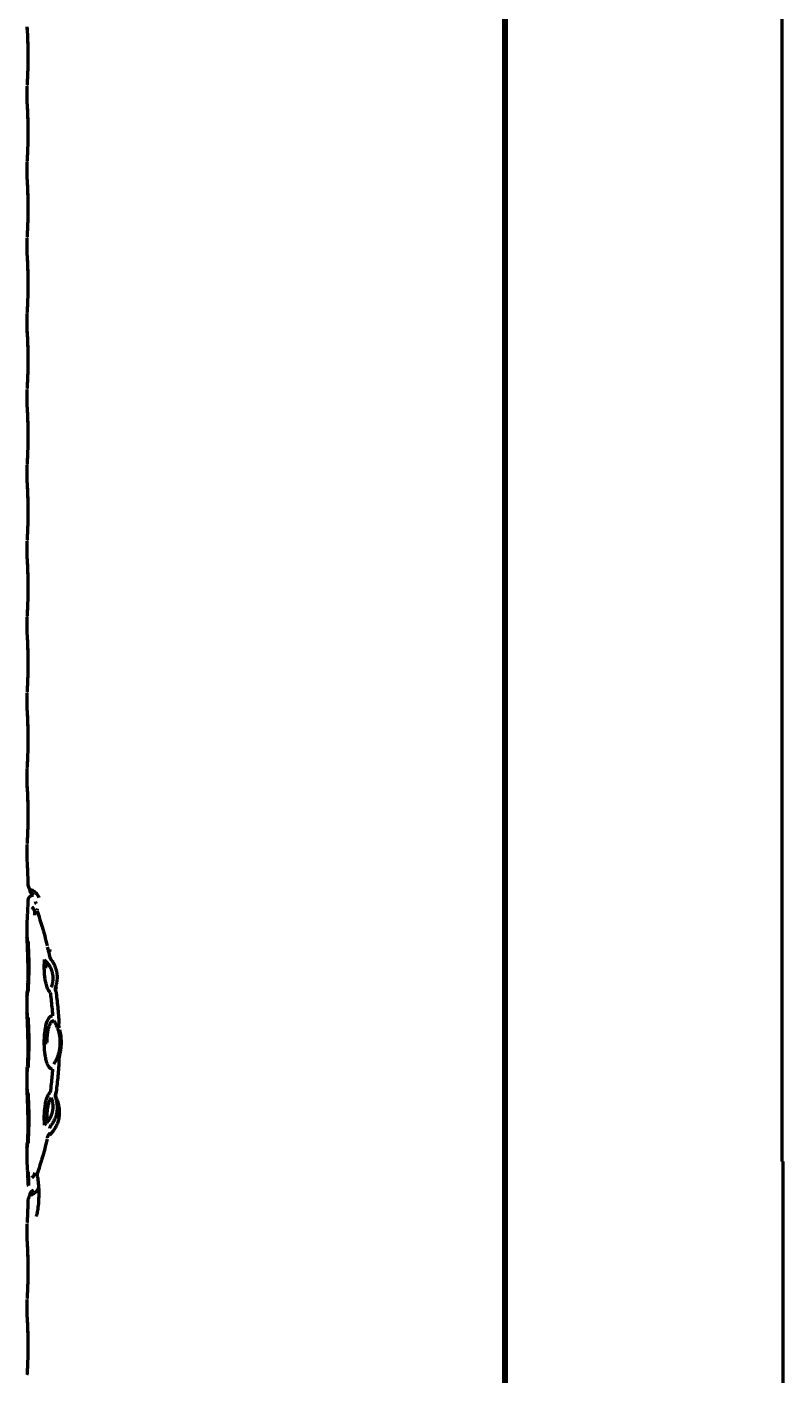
# Model space of a CAD drawing. Header units: inches. Extents: x -2405 to 7588, y 441 to 5654.
# Drawn here: x 5196.3 to 5231.2, y 3179.3 to 3241.5 of the extents above; entities that cross this region are included whole.
import ezdxf

# ---------------------------------------------------------------- set-up
doc = ezdxf.new("R2010")
doc.units = ezdxf.units.IN

msp = doc.modelspace()

# ---------------------------------------------------------------- linework, layer by layer
at = {"linetype": 'Continuous', "lineweight": 70}
for p, q in [((5231.132, 3309.228), (5231.132, 3189.128)), ((5218.307, 3130.026), (5218.307, 3304.704)), ((5218.354, 3130.088), (5218.354, 3304.643)), ((5218.432, 3130.088), (5218.432, 3304.643)), ((5196.308, 3241.46), (5196.319, 3241.289)), ((5196.326, 3241.144), (5196.331, 3241.013)), ((5196.307, 3238.763), (5196.307, 3237.993)), ((5196.309, 3238.81), (5196.308, 3238.791)), ((5196.307, 3235.263), (5196.307, 3234.493)), ((5196.309, 3235.31), (5196.308, 3235.291)), ((5196.307, 3231.763), (5196.307, 3230.993)), ((5196.309, 3231.81), (5196.308, 3231.791)), ((5196.307, 3228.263), (5196.307, 3227.493)), ((5196.309, 3228.31), (5196.308, 3228.291)), ((5196.308, 3227.46), (5196.319, 3227.289)), ((5196.326, 3227.144), (5196.331, 3227.013)), ((5196.307, 3224.763), (5196.307, 3223.993)), ((5196.309, 3224.81), (5196.308, 3224.791)), ((5196.307, 3221.263), (5196.307, 3220.493)), ((5196.309, 3221.31), (5196.308, 3221.291)), ((5196.309, 3217.81), (5196.308, 3217.791)), ((5196.307, 3217.763), (5196.307, 3216.993)), ((5196.307, 3214.263), (5196.307, 3213.493)), ((5196.309, 3214.31), (5196.308, 3214.291)), ((5196.308, 3213.46), (5196.309, 3213.446)), ((5196.326, 3213.144), (5196.331, 3213.013)), ((5196.307, 3210.763), (5196.307, 3209.993)), ((5196.309, 3210.81), (5196.308, 3210.791)), ((5196.307, 3207.263), (5196.307, 3206.493)), ((5196.309, 3207.31), (5196.308, 3207.291)), ((5196.308, 3206.46), (5196.319, 3206.289)), ((5196.326, 3206.144), (5196.331, 3206.013)), ((5196.307, 3203.763), (5196.307, 3202.993)), ((5196.309, 3203.81), (5196.308, 3203.791)), ((5196.422, 3201.703), (5196.435, 3201.618)), ((5196.589, 3201.439), (5196.432, 3201.356)), ((5196.771, 3200.719), (5196.791, 3200.611)), ((5196.782, 3200.779), (5196.775, 3200.75)), ((5196.78, 3200.686), (5196.786, 3200.61)), ((5196.307, 3200.263), (5196.307, 3199.493)), ((5196.308, 3199.473), (5196.307, 3199.493)), ((5197.343, 3198.914), (5197.357, 3198.825)), ((5197.106, 3198.128), (5197.237, 3198.128)), ((5196.308, 3196.783), (5196.307, 3196.763)), ((5196.307, 3196.763), (5196.307, 3195.993)), ((5197.642, 3196.996), (5197.627, 3196.964)), ((5196.308, 3195.973), (5196.307, 3195.993)), ((5197.106, 3194.628), (5197.237, 3194.628)), ((5196.308, 3193.283), (5196.307, 3193.263)), ((5196.307, 3193.263), (5196.307, 3192.493)), ((5196.308, 3192.473), (5196.307, 3192.493)), ((5197.627, 3192.294), (5197.642, 3192.26)), ((5197.659, 3192.05), (5197.666, 3192.041)), ((5197.106, 3191.128), (5197.237, 3191.128)), ((5197.357, 3190.431), (5197.343, 3190.342)), ((5196.308, 3189.783), (5196.307, 3189.763)), ((5196.307, 3189.763), (5196.307, 3188.993)), ((5196.791, 3188.644), (5196.766, 3188.533)), ((5196.78, 3188.57), (5196.777, 3188.475)), ((5196.786, 3188.645), (5196.78, 3188.57)), ((5231.182, 3189.128), (5231.132, 3189.128)), ((5231.182, 3125.503), (5231.182, 3189.128)), ((5196.436, 3187.639), (5196.422, 3187.553)), ((5196.307, 3186.263), (5196.307, 3185.493)), ((5196.307, 3182.763), (5196.307, 3181.993)), ((5196.309, 3182.81), (5196.308, 3182.791)), ((5196.309, 3179.31), (5196.308, 3179.291))]:
    msp.add_line(p, q, dxfattribs=at)
for centre, major_axis, ratio, start_param, end_param in [((5196.599, 3201.894), (-0.234, -0.089), 0.983214, 5.914532, 6.853297), ((5196.711, 3201.67), (0.106, 0.227), 0.805237, 1.945096, 3.138722), ((5196.596, 3201.172), (0.236, 0.082), 0.981783, 1.278121, 2.802583), ((5196.711, 3187.586), (0.106, -0.227), 0.805237, 3.143468, 4.33809)]:
    msp.add_ellipse(centre, major_axis=major_axis, ratio=ratio, start_param=start_param, end_param=end_param, dxfattribs=at)
for points, knots in [([(5196.308, 3241.492), (5196.307, 3241.489), (5196.307, 3241.481), (5196.308, 3241.471), (5196.308, 3241.465), (5196.308, 3241.464), (5196.308, 3241.463), (5196.308, 3241.462), (5196.308, 3241.461), (5196.309, 3241.457), (5196.312, 3241.406), (5196.324, 3241.189), (5196.341, 3240.803), (5196.347, 3240.492), (5196.349, 3240.31)], [0, 0, 0, 0, 0.005451, 0.013653, 0.014988, 0.015852, 0.016811, 0.018403, 0.022098, 0.036367, 0.22674, 0.471149, 0.720399, 1, 1, 1, 1]), ([(5196.331, 3241.013), (5196.336, 3240.906), (5196.345, 3240.653), (5196.349, 3240.345), (5196.35, 3240.177), (5196.35, 3240.177)], [0, 0, 0, 0, 0.452435, 0.999956, 1, 1, 1, 1]), ([(5196.349, 3240.31), (5196.35, 3240.12), (5196.349, 3239.768), (5196.335, 3239.293), (5196.318, 3238.951), (5196.312, 3238.841), (5196.309, 3238.81)], [0, 0, 0, 0, 0.268394, 0.530216, 0.758686, 1, 1, 1, 1]), ([(5196.308, 3237.992), (5196.307, 3237.989), (5196.307, 3237.981), (5196.308, 3237.971), (5196.308, 3237.965), (5196.308, 3237.964), (5196.308, 3237.963), (5196.308, 3237.962), (5196.308, 3237.961), (5196.309, 3237.957), (5196.312, 3237.906), (5196.324, 3237.689), (5196.341, 3237.303), (5196.347, 3236.992), (5196.349, 3236.81)], [0, 0, 0, 0, 0.005452, 0.013653, 0.014988, 0.015852, 0.016811, 0.018403, 0.022098, 0.036366, 0.226706, 0.471117, 0.720365, 1, 1, 1, 1]), ([(5196.308, 3237.96), (5196.308, 3237.96), (5196.308, 3237.96), (5196.309, 3237.946), (5196.315, 3237.844), (5196.326, 3237.675), (5196.331, 3237.53), (5196.331, 3237.513)], [0, 0, 0, 0, 0.009366, 0.125992, 0.509132, 0.941773, 1, 1, 1, 1]), ([(5196.331, 3237.513), (5196.336, 3237.406), (5196.345, 3237.153), (5196.349, 3236.845), (5196.35, 3236.677), (5196.35, 3236.677)], [0, 0, 0, 0, 0.452434, 0.999955, 1, 1, 1, 1]), ([(5196.349, 3236.81), (5196.35, 3236.62), (5196.349, 3236.268), (5196.335, 3235.793), (5196.318, 3235.451), (5196.312, 3235.341), (5196.309, 3235.31)], [0, 0, 0, 0, 0.268394, 0.530216, 0.758686, 1, 1, 1, 1]), ([(5196.308, 3234.492), (5196.307, 3234.489), (5196.307, 3234.481), (5196.308, 3234.471), (5196.308, 3234.465), (5196.308, 3234.464), (5196.308, 3234.463), (5196.308, 3234.462), (5196.308, 3234.461), (5196.309, 3234.457), (5196.312, 3234.406), (5196.324, 3234.189), (5196.341, 3233.803), (5196.347, 3233.492), (5196.349, 3233.31)], [0, 0, 0, 0, 0.005451, 0.013653, 0.014988, 0.015852, 0.016811, 0.018403, 0.022098, 0.036367, 0.226732, 0.471142, 0.720391, 1, 1, 1, 1]), ([(5196.308, 3234.46), (5196.308, 3234.46), (5196.308, 3234.46), (5196.309, 3234.446), (5196.315, 3234.344), (5196.326, 3234.175), (5196.331, 3234.03), (5196.331, 3234.013)], [0, 0, 0, 0, 0.009366, 0.125991, 0.50913, 0.94177, 1, 1, 1, 1]), ([(5196.331, 3234.013), (5196.336, 3233.906), (5196.345, 3233.653), (5196.349, 3233.345), (5196.35, 3233.177), (5196.35, 3233.177)], [0, 0, 0, 0, 0.452431, 0.999953, 1, 1, 1, 1]), ([(5196.349, 3233.31), (5196.35, 3233.12), (5196.349, 3232.768), (5196.335, 3232.293), (5196.318, 3231.951), (5196.312, 3231.841), (5196.309, 3231.81)], [0, 0, 0, 0, 0.268394, 0.530216, 0.758686, 1, 1, 1, 1]), ([(5196.308, 3230.992), (5196.307, 3230.989), (5196.307, 3230.981), (5196.308, 3230.971), (5196.308, 3230.965), (5196.308, 3230.964), (5196.308, 3230.963), (5196.308, 3230.962), (5196.308, 3230.961), (5196.309, 3230.957), (5196.312, 3230.906), (5196.324, 3230.689), (5196.341, 3230.303), (5196.347, 3229.992), (5196.349, 3229.81)], [0, 0, 0, 0, 0.005452, 0.013653, 0.014988, 0.015852, 0.016811, 0.018403, 0.022098, 0.036367, 0.226718, 0.471129, 0.720377, 1, 1, 1, 1]), ([(5196.308, 3230.96), (5196.308, 3230.96), (5196.308, 3230.96), (5196.309, 3230.946), (5196.315, 3230.844), (5196.326, 3230.675), (5196.331, 3230.53), (5196.331, 3230.513)], [0, 0, 0, 0, 0.009366, 0.125992, 0.509131, 0.941772, 1, 1, 1, 1]), ([(5196.331, 3230.513), (5196.336, 3230.406), (5196.345, 3230.153), (5196.349, 3229.845), (5196.35, 3229.677), (5196.35, 3229.677)], [0, 0, 0, 0, 0.452434, 0.999955, 1, 1, 1, 1]), ([(5196.349, 3229.81), (5196.35, 3229.62), (5196.349, 3229.268), (5196.335, 3228.793), (5196.318, 3228.451), (5196.312, 3228.341), (5196.309, 3228.31)], [0, 0, 0, 0, 0.268394, 0.530216, 0.758686, 1, 1, 1, 1]), ([(5196.308, 3227.492), (5196.307, 3227.489), (5196.307, 3227.481), (5196.308, 3227.471), (5196.308, 3227.465), (5196.308, 3227.464), (5196.308, 3227.463), (5196.308, 3227.462), (5196.308, 3227.461), (5196.309, 3227.457), (5196.312, 3227.406), (5196.324, 3227.189), (5196.341, 3226.803), (5196.347, 3226.492), (5196.349, 3226.31)], [0, 0, 0, 0, 0.005452, 0.013653, 0.014988, 0.015852, 0.016811, 0.018403, 0.022098, 0.036366, 0.226708, 0.471119, 0.720367, 1, 1, 1, 1]), ([(5196.331, 3227.013), (5196.336, 3226.906), (5196.345, 3226.653), (5196.349, 3226.345), (5196.35, 3226.177), (5196.35, 3226.177)], [0, 0, 0, 0, 0.452434, 0.999955, 1, 1, 1, 1]), ([(5196.349, 3226.31), (5196.35, 3226.12), (5196.349, 3225.768), (5196.335, 3225.293), (5196.318, 3224.951), (5196.312, 3224.841), (5196.309, 3224.81)], [0, 0, 0, 0, 0.268394, 0.530216, 0.758686, 1, 1, 1, 1]), ([(5196.308, 3223.992), (5196.307, 3223.989), (5196.307, 3223.981), (5196.308, 3223.971), (5196.308, 3223.965), (5196.308, 3223.964), (5196.308, 3223.963), (5196.308, 3223.962), (5196.308, 3223.961), (5196.309, 3223.957), (5196.312, 3223.906), (5196.324, 3223.689), (5196.341, 3223.303), (5196.347, 3222.992), (5196.349, 3222.81)], [0, 0, 0, 0, 0.005451, 0.013653, 0.014988, 0.015852, 0.016811, 0.018403, 0.022098, 0.036367, 0.226729, 0.471139, 0.720389, 1, 1, 1, 1]), ([(5196.308, 3223.96), (5196.308, 3223.96), (5196.308, 3223.96), (5196.309, 3223.946), (5196.315, 3223.844), (5196.326, 3223.675), (5196.331, 3223.53), (5196.331, 3223.513)], [0, 0, 0, 0, 0.009366, 0.125991, 0.50913, 0.941771, 1, 1, 1, 1]), ([(5196.331, 3223.513), (5196.336, 3223.406), (5196.345, 3223.153), (5196.349, 3222.845), (5196.35, 3222.677), (5196.35, 3222.677)], [0, 0, 0, 0, 0.452432, 0.999953, 1, 1, 1, 1]), ([(5196.349, 3222.81), (5196.35, 3222.62), (5196.349, 3222.268), (5196.335, 3221.793), (5196.318, 3221.451), (5196.312, 3221.341), (5196.309, 3221.31)], [0, 0, 0, 0, 0.268394, 0.530216, 0.758686, 1, 1, 1, 1]), ([(5196.308, 3220.492), (5196.307, 3220.489), (5196.307, 3220.481), (5196.308, 3220.471), (5196.308, 3220.465), (5196.308, 3220.464), (5196.308, 3220.463), (5196.308, 3220.462), (5196.308, 3220.461), (5196.309, 3220.457), (5196.312, 3220.406), (5196.324, 3220.189), (5196.341, 3219.803), (5196.347, 3219.492), (5196.349, 3219.31)], [0, 0, 0, 0, 0.005452, 0.013653, 0.014988, 0.015852, 0.016811, 0.018403, 0.022098, 0.036366, 0.226711, 0.471122, 0.720371, 1, 1, 1, 1]), ([(5196.308, 3220.46), (5196.308, 3220.46), (5196.308, 3220.46), (5196.309, 3220.446), (5196.315, 3220.344), (5196.326, 3220.175), (5196.331, 3220.03), (5196.331, 3220.013)], [0, 0, 0, 0, 0.009366, 0.125992, 0.509132, 0.941774, 1, 1, 1, 1]), ([(5196.331, 3220.013), (5196.336, 3219.906), (5196.345, 3219.653), (5196.349, 3219.345), (5196.35, 3219.177), (5196.35, 3219.177)], [0, 0, 0, 0, 0.452435, 0.999956, 1, 1, 1, 1]), ([(5196.349, 3219.31), (5196.35, 3219.12), (5196.349, 3218.768), (5196.335, 3218.293), (5196.318, 3217.951), (5196.312, 3217.841), (5196.309, 3217.81)], [0, 0, 0, 0, 0.268394, 0.530216, 0.758686, 1, 1, 1, 1]), ([(5196.308, 3216.992), (5196.307, 3216.989), (5196.307, 3216.981), (5196.308, 3216.971), (5196.308, 3216.965), (5196.308, 3216.964), (5196.308, 3216.963), (5196.308, 3216.962), (5196.308, 3216.961), (5196.309, 3216.957), (5196.312, 3216.906), (5196.324, 3216.689), (5196.341, 3216.303), (5196.347, 3215.992), (5196.349, 3215.81)], [0, 0, 0, 0, 0.005451, 0.013653, 0.014988, 0.015852, 0.016811, 0.018403, 0.022098, 0.036368, 0.226747, 0.471156, 0.720407, 1, 1, 1, 1]), ([(5196.308, 3216.96), (5196.308, 3216.96), (5196.308, 3216.96), (5196.309, 3216.946), (5196.315, 3216.844), (5196.326, 3216.675), (5196.331, 3216.53), (5196.331, 3216.513)], [0, 0, 0, 0, 0.009366, 0.125992, 0.509132, 0.941773, 1, 1, 1, 1]), ([(5196.331, 3216.513), (5196.336, 3216.406), (5196.345, 3216.153), (5196.349, 3215.845), (5196.35, 3215.677), (5196.35, 3215.677)], [0, 0, 0, 0, 0.452434, 0.999955, 1, 1, 1, 1]), ([(5196.349, 3215.81), (5196.35, 3215.62), (5196.349, 3215.268), (5196.335, 3214.793), (5196.318, 3214.451), (5196.312, 3214.341), (5196.309, 3214.31)], [0, 0, 0, 0, 0.268394, 0.530216, 0.758686, 1, 1, 1, 1]), ([(5196.308, 3213.492), (5196.307, 3213.489), (5196.307, 3213.481), (5196.308, 3213.471), (5196.308, 3213.465), (5196.308, 3213.464), (5196.308, 3213.463), (5196.308, 3213.462), (5196.308, 3213.461), (5196.309, 3213.457), (5196.312, 3213.406), (5196.324, 3213.189), (5196.341, 3212.803), (5196.347, 3212.492), (5196.349, 3212.31)], [0, 0, 0, 0, 0.005452, 0.013653, 0.014988, 0.015852, 0.016811, 0.018403, 0.022098, 0.036367, 0.226718, 0.471129, 0.720378, 1, 1, 1, 1]), ([(5196.331, 3213.013), (5196.336, 3212.906), (5196.345, 3212.653), (5196.349, 3212.345), (5196.35, 3212.177), (5196.35, 3212.177)], [0, 0, 0, 0, 0.452432, 0.999953, 1, 1, 1, 1]), ([(5196.349, 3212.31), (5196.35, 3212.12), (5196.349, 3211.768), (5196.335, 3211.293), (5196.318, 3210.951), (5196.312, 3210.841), (5196.309, 3210.81)], [0, 0, 0, 0, 0.268394, 0.530216, 0.758686, 1, 1, 1, 1]), ([(5196.308, 3209.992), (5196.307, 3209.989), (5196.307, 3209.981), (5196.308, 3209.971), (5196.308, 3209.965), (5196.308, 3209.964), (5196.308, 3209.963), (5196.308, 3209.962), (5196.308, 3209.961), (5196.309, 3209.957), (5196.312, 3209.906), (5196.324, 3209.689), (5196.341, 3209.303), (5196.347, 3208.992), (5196.349, 3208.81)], [0, 0, 0, 0, 0.005451, 0.013653, 0.014988, 0.015852, 0.016811, 0.018403, 0.022098, 0.036368, 0.226747, 0.471156, 0.720407, 1, 1, 1, 1]), ([(5196.308, 3209.96), (5196.308, 3209.96), (5196.308, 3209.96), (5196.309, 3209.946), (5196.315, 3209.844), (5196.326, 3209.675), (5196.331, 3209.53), (5196.331, 3209.513)], [0, 0, 0, 0, 0.009366, 0.125992, 0.509133, 0.941774, 1, 1, 1, 1]), ([(5196.331, 3209.513), (5196.336, 3209.406), (5196.345, 3209.153), (5196.349, 3208.845), (5196.35, 3208.677), (5196.35, 3208.677)], [0, 0, 0, 0, 0.452436, 0.999956, 1, 1, 1, 1]), ([(5196.349, 3208.81), (5196.35, 3208.62), (5196.349, 3208.268), (5196.335, 3207.793), (5196.318, 3207.451), (5196.312, 3207.341), (5196.309, 3207.31)], [0, 0, 0, 0, 0.268394, 0.530216, 0.758686, 1, 1, 1, 1]), ([(5196.308, 3206.492), (5196.307, 3206.489), (5196.307, 3206.481), (5196.308, 3206.471), (5196.308, 3206.465), (5196.308, 3206.464), (5196.308, 3206.463), (5196.308, 3206.462), (5196.308, 3206.461), (5196.309, 3206.457), (5196.312, 3206.406), (5196.324, 3206.189), (5196.341, 3205.803), (5196.347, 3205.492), (5196.349, 3205.31)], [0, 0, 0, 0, 0.005452, 0.013653, 0.014988, 0.015852, 0.016811, 0.018403, 0.022098, 0.036367, 0.226725, 0.471135, 0.720384, 1, 1, 1, 1]), ([(5196.331, 3206.013), (5196.336, 3205.906), (5196.345, 3205.653), (5196.349, 3205.345), (5196.35, 3205.177), (5196.35, 3205.177)], [0, 0, 0, 0, 0.452434, 0.999955, 1, 1, 1, 1]), ([(5196.349, 3205.31), (5196.35, 3205.12), (5196.349, 3204.768), (5196.335, 3204.293), (5196.318, 3203.951), (5196.312, 3203.841), (5196.309, 3203.81)], [0, 0, 0, 0, 0.268394, 0.530216, 0.758686, 1, 1, 1, 1]), ([(5196.31, 3202.941), (5196.31, 3202.937), (5196.312, 3202.891), (5196.325, 3202.69), (5196.332, 3202.491), (5196.335, 3202.398)], [0, 0, 0, 0, 0.304914, 0.718097, 1, 1, 1, 1]), ([(5196.44, 3201.62), (5196.443, 3201.605), (5196.456, 3201.565), (5196.501, 3201.511), (5196.554, 3201.468), (5196.591, 3201.451), (5196.606, 3201.446)], [0, 0, 0, 0, 0.167391, 0.47993, 0.805158, 1, 1, 1, 1]), ([(5196.865, 3201.299), (5196.856, 3201.331), (5196.83, 3201.393), (5196.791, 3201.45), (5196.754, 3201.492), (5196.741, 3201.505), (5196.713, 3201.532), (5196.698, 3201.545), (5196.651, 3201.582), (5196.616, 3201.606), (5196.577, 3201.627)], [0, 0, 0, 0, 0.237175, 0.49145, 0.49145, 0.618588, 0.618588, 0.745725, 0.745725, 1, 1, 1, 1]), ([(5196.346, 3201.172), (5196.345, 3201.099), (5196.341, 3200.965), (5196.335, 3200.795), (5196.329, 3200.654), (5196.323, 3200.539), (5196.318, 3200.448), (5196.314, 3200.378), (5196.311, 3200.327), (5196.309, 3200.292), (5196.308, 3200.27), (5196.307, 3200.264), (5196.307, 3200.263)], [0, 0, 0, 0, 0.10079, 0.20158, 0.30237, 0.40316, 0.50395, 0.60474, 0.70553, 0.80632, 0.90711, 1, 1, 1, 1]), ([(5196.385, 3201.229), (5196.37, 3201.22), (5196.359, 3201.21), (5196.346, 3201.191), (5196.344, 3201.182), (5196.346, 3201.172)], [0, 0, 0, 0, 0.5, 0.5, 1, 1, 1, 1]), ([(5196.78, 3200.686), (5196.817, 3200.575), (5196.854, 3200.459), (5196.93, 3200.215), (5196.968, 3200.088), (5197.046, 3199.822), (5197.085, 3199.684), (5197.163, 3199.397), (5197.202, 3199.248), (5197.24, 3199.093)], [0, 0, 0, 0, 0.25, 0.25, 0.5, 0.5, 0.75, 0.75, 1, 1, 1, 1]), ([(5196.35, 3198.28), (5196.35, 3198.325), (5196.349, 3198.456), (5196.345, 3198.652), (5196.339, 3198.85), (5196.333, 3199.012), (5196.327, 3199.142), (5196.322, 3199.245), (5196.317, 3199.328), (5196.313, 3199.394), (5196.31, 3199.446), (5196.308, 3199.482), (5196.307, 3199.492), (5196.307, 3199.493)], [0, 0, 0, 0, 0.047915, 0.143744, 0.239573, 0.335402, 0.431232, 0.527061, 0.62289, 0.718719, 0.814549, 0.910378, 1, 1, 1, 1]), ([(5196.307, 3199.493), (5196.307, 3199.492), (5196.308, 3199.486), (5196.309, 3199.463), (5196.312, 3199.422), (5196.315, 3199.36), (5196.321, 3199.269), (5196.327, 3199.143), (5196.334, 3198.979), (5196.342, 3198.773), (5196.348, 3198.516), (5196.352, 3198.212), (5196.35, 3197.898), (5196.345, 3197.615), (5196.338, 3197.382), (5196.331, 3197.196), (5196.324, 3197.049), (5196.318, 3196.937), (5196.313, 3196.857), (5196.31, 3196.805), (5196.308, 3196.773), (5196.307, 3196.764), (5196.307, 3196.763)], [0, 0, 0, 0, 0.046298, 0.096671, 0.147045, 0.197418, 0.247791, 0.298164, 0.348538, 0.398911, 0.449284, 0.499657, 0.550031, 0.600404, 0.650777, 0.70115, 0.751524, 0.801897, 0.85227, 0.902643, 0.953017, 1, 1, 1, 1]), ([(5196.353, 3199.283), (5196.353, 3199.282), (5196.354, 3199.278), (5196.355, 3199.257), (5196.357, 3199.222), (5196.36, 3199.167), (5196.365, 3199.089), (5196.37, 3198.981), (5196.376, 3198.84), (5196.382, 3198.662), (5196.387, 3198.444), (5196.39, 3198.196), (5196.389, 3197.941), (5196.385, 3197.706), (5196.379, 3197.507), (5196.373, 3197.346), (5196.367, 3197.219), (5196.362, 3197.124), (5196.358, 3197.055), (5196.356, 3197.009), (5196.354, 3196.98), (5196.353, 3196.974), (5196.353, 3196.973)], [0, 0, 0, 0, 0.031197, 0.064855, 0.099946, 0.138126, 0.180786, 0.228687, 0.281799, 0.340714, 0.407151, 0.480229, 0.554684, 0.624661, 0.687464, 0.743649, 0.794691, 0.841364, 0.884021, 0.92287, 0.961222, 1, 1, 1, 1]), ([(5197.242, 3199.035), (5197.245, 3199.009), (5197.263, 3198.936), (5197.312, 3198.865), (5197.354, 3198.828), (5197.357, 3198.825)], [0, 0, 0, 0, 0.315009, 0.945962, 1, 1, 1, 1]), ([(5196.307, 3196.763), (5196.307, 3196.764), (5196.308, 3196.77), (5196.309, 3196.796), (5196.312, 3196.841), (5196.316, 3196.9), (5196.318, 3196.949), (5196.319, 3196.969)], [0, 0, 0, 0, 0.205481, 0.428396, 0.651312, 0.874227, 1, 1, 1, 1]), ([(5197.642, 3196.996), (5197.674, 3196.755), (5197.702, 3196.51), (5197.749, 3196.013), (5197.767, 3195.761), (5197.78, 3195.506)], [0, 0, 0, 0, 0.5, 0.5, 1, 1, 1, 1]), ([(5196.35, 3194.78), (5196.35, 3194.825), (5196.349, 3194.956), (5196.345, 3195.152), (5196.339, 3195.35), (5196.333, 3195.512), (5196.327, 3195.642), (5196.322, 3195.745), (5196.317, 3195.828), (5196.313, 3195.894), (5196.31, 3195.946), (5196.308, 3195.982), (5196.307, 3195.992), (5196.307, 3195.993)], [0, 0, 0, 0, 0.047915, 0.143744, 0.239573, 0.335402, 0.431232, 0.527061, 0.62289, 0.718719, 0.814549, 0.910378, 1, 1, 1, 1]), ([(5196.307, 3195.993), (5196.307, 3195.992), (5196.308, 3195.986), (5196.309, 3195.963), (5196.312, 3195.922), (5196.315, 3195.86), (5196.321, 3195.769), (5196.327, 3195.643), (5196.334, 3195.479), (5196.342, 3195.273), (5196.348, 3195.016), (5196.352, 3194.712), (5196.35, 3194.398), (5196.345, 3194.115), (5196.338, 3193.882), (5196.331, 3193.696), (5196.324, 3193.549), (5196.318, 3193.437), (5196.313, 3193.357), (5196.31, 3193.305), (5196.308, 3193.273), (5196.307, 3193.264), (5196.307, 3193.263)], [0, 0, 0, 0, 0.046298, 0.096671, 0.147045, 0.197418, 0.247791, 0.298164, 0.348538, 0.398911, 0.449284, 0.499657, 0.550031, 0.600404, 0.650777, 0.70115, 0.751524, 0.801897, 0.85227, 0.902643, 0.953017, 1, 1, 1, 1]), ([(5196.353, 3195.783), (5196.353, 3195.782), (5196.354, 3195.778), (5196.355, 3195.757), (5196.357, 3195.722), (5196.36, 3195.667), (5196.365, 3195.589), (5196.37, 3195.481), (5196.376, 3195.34), (5196.382, 3195.162), (5196.387, 3194.944), (5196.39, 3194.696), (5196.389, 3194.441), (5196.385, 3194.206), (5196.379, 3194.007), (5196.373, 3193.846), (5196.367, 3193.719), (5196.362, 3193.624), (5196.358, 3193.555), (5196.356, 3193.509), (5196.354, 3193.48), (5196.353, 3193.474), (5196.353, 3193.473)], [0, 0, 0, 0, 0.031197, 0.064855, 0.099946, 0.138126, 0.180786, 0.228687, 0.281799, 0.340714, 0.407151, 0.480229, 0.554684, 0.624661, 0.687464, 0.743649, 0.794691, 0.841364, 0.884021, 0.92287, 0.961222, 1, 1, 1, 1]), ([(5197.813, 3195.202), (5197.824, 3195.159), (5197.833, 3195.115), (5197.85, 3195.024), (5197.857, 3194.977), (5197.866, 3194.904), (5197.868, 3194.879), (5197.873, 3194.83), (5197.874, 3194.805), (5197.879, 3194.73), (5197.88, 3194.679), (5197.88, 3194.577), (5197.879, 3194.527), (5197.873, 3194.428), (5197.869, 3194.378), (5197.86, 3194.306), (5197.857, 3194.281), (5197.85, 3194.234), (5197.846, 3194.21), (5197.834, 3194.141), (5197.824, 3194.097), (5197.813, 3194.054)], [0, 0, 0, 0, 0.125, 0.125, 0.25, 0.25, 0.3125, 0.3125, 0.375, 0.375, 0.5, 0.5, 0.625, 0.625, 0.75, 0.75, 0.8125, 0.8125, 0.875, 0.875, 1, 1, 1, 1]), ([(5197.78, 3193.75), (5197.767, 3193.495), (5197.749, 3193.243), (5197.702, 3192.746), (5197.674, 3192.501), (5197.642, 3192.26)], [0, 0, 0, 0, 0.5, 0.5, 1, 1, 1, 1]), ([(5197.813, 3194.054), (5197.799, 3194.005), (5197.789, 3193.955), (5197.777, 3193.854), (5197.775, 3193.802), (5197.78, 3193.75)], [0, 0, 0, 0, 0.5, 0.5, 1, 1, 1, 1]), ([(5196.307, 3193.263), (5196.307, 3193.264), (5196.308, 3193.27), (5196.309, 3193.296), (5196.312, 3193.341), (5196.316, 3193.4), (5196.318, 3193.449), (5196.319, 3193.469)], [0, 0, 0, 0, 0.205481, 0.428396, 0.651312, 0.874227, 1, 1, 1, 1]), ([(5196.35, 3191.28), (5196.35, 3191.325), (5196.349, 3191.456), (5196.345, 3191.652), (5196.339, 3191.85), (5196.333, 3192.012), (5196.327, 3192.142), (5196.322, 3192.245), (5196.317, 3192.328), (5196.313, 3192.394), (5196.31, 3192.446), (5196.308, 3192.482), (5196.307, 3192.492), (5196.307, 3192.493)], [0, 0, 0, 0, 0.047915, 0.143744, 0.239573, 0.335402, 0.431232, 0.527061, 0.62289, 0.718719, 0.814549, 0.910378, 1, 1, 1, 1]), ([(5196.307, 3192.493), (5196.307, 3192.492), (5196.308, 3192.486), (5196.309, 3192.463), (5196.312, 3192.422), (5196.315, 3192.36), (5196.321, 3192.269), (5196.327, 3192.143), (5196.334, 3191.979), (5196.342, 3191.773), (5196.348, 3191.516), (5196.352, 3191.212), (5196.35, 3190.898), (5196.345, 3190.615), (5196.338, 3190.382), (5196.331, 3190.196), (5196.324, 3190.049), (5196.318, 3189.937), (5196.313, 3189.857), (5196.31, 3189.805), (5196.308, 3189.773), (5196.307, 3189.764), (5196.307, 3189.763)], [0, 0, 0, 0, 0.046298, 0.096671, 0.147045, 0.197418, 0.247791, 0.298164, 0.348538, 0.398911, 0.449284, 0.499657, 0.550031, 0.600404, 0.650777, 0.70115, 0.751524, 0.801897, 0.85227, 0.902643, 0.953017, 1, 1, 1, 1]), ([(5196.353, 3192.283), (5196.353, 3192.282), (5196.354, 3192.278), (5196.355, 3192.257), (5196.357, 3192.222), (5196.36, 3192.167), (5196.365, 3192.089), (5196.37, 3191.981), (5196.376, 3191.84), (5196.382, 3191.662), (5196.387, 3191.444), (5196.39, 3191.196), (5196.389, 3190.941), (5196.385, 3190.706), (5196.379, 3190.507), (5196.373, 3190.346), (5196.367, 3190.219), (5196.362, 3190.124), (5196.358, 3190.055), (5196.356, 3190.009), (5196.354, 3189.98), (5196.353, 3189.974), (5196.353, 3189.973)], [0, 0, 0, 0, 0.031197, 0.064855, 0.099946, 0.138126, 0.180786, 0.228687, 0.281799, 0.340714, 0.407151, 0.480229, 0.554684, 0.624661, 0.687464, 0.743649, 0.794691, 0.841364, 0.884021, 0.92287, 0.961222, 1, 1, 1, 1]), ([(5197.633, 3192.326), (5197.626, 3192.292), (5197.619, 3192.204), (5197.63, 3192.106), (5197.659, 3192.053), (5197.66, 3192.05)], [0, 0, 0, 0, 0.358041, 0.966009, 1, 1, 1, 1]), ([(5197.666, 3192.041), (5197.697, 3191.965), (5197.723, 3191.889), (5197.763, 3191.735), (5197.778, 3191.658), (5197.789, 3191.561), (5197.791, 3191.541), (5197.794, 3191.502), (5197.795, 3191.483), (5197.798, 3191.424), (5197.798, 3191.386), (5197.794, 3191.27), (5197.785, 3191.194), (5197.763, 3191.082), (5197.755, 3191.045), (5197.735, 3190.973), (5197.724, 3190.937), (5197.686, 3190.832), (5197.655, 3190.765), (5197.601, 3190.667), (5197.582, 3190.635), (5197.54, 3190.572), (5197.518, 3190.541), (5197.449, 3190.452), (5197.399, 3190.395), (5197.343, 3190.342)], [0, 0, 0, 0, 0.125, 0.125, 0.25, 0.25, 0.28125, 0.28125, 0.3125, 0.3125, 0.375, 0.375, 0.5, 0.5, 0.5625, 0.5625, 0.625, 0.625, 0.75, 0.75, 0.8125, 0.8125, 0.875, 0.875, 1, 1, 1, 1]), ([(5196.307, 3189.763), (5196.307, 3189.764), (5196.308, 3189.77), (5196.309, 3189.796), (5196.312, 3189.841), (5196.316, 3189.9), (5196.318, 3189.949), (5196.319, 3189.969)], [0, 0, 0, 0, 0.205481, 0.428396, 0.651312, 0.874227, 1, 1, 1, 1]), ([(5197.24, 3190.163), (5197.202, 3190.008), (5197.163, 3189.859), (5197.085, 3189.572), (5197.046, 3189.433), (5196.968, 3189.168), (5196.93, 3189.041), (5196.854, 3188.797), (5196.817, 3188.681), (5196.78, 3188.57)], [0, 0, 0, 0, 0.25, 0.25, 0.5, 0.5, 0.75, 0.75, 1, 1, 1, 1]), ([(5196.307, 3188.993), (5196.307, 3188.992), (5196.308, 3188.988), (5196.309, 3188.97), (5196.311, 3188.939), (5196.313, 3188.894), (5196.317, 3188.83), (5196.322, 3188.742), (5196.328, 3188.626), (5196.334, 3188.482), (5196.341, 3188.304), (5196.344, 3188.162), (5196.346, 3188.084)], [0, 0, 0, 0, 0.091889, 0.192791, 0.293692, 0.394593, 0.495494, 0.596395, 0.697296, 0.798198, 0.899099, 1, 1, 1, 1]), ([(5196.362, 3188.637), (5196.363, 3188.622), (5196.365, 3188.576), (5196.37, 3188.481), (5196.376, 3188.34), (5196.381, 3188.185), (5196.384, 3188.075), (5196.385, 3188.027)], [0, 0, 0, 0, 0.111002, 0.320663, 0.553134, 0.810999, 1, 1, 1, 1]), ([(5196.655, 3188.604), (5196.653, 3188.594), (5196.65, 3188.574), (5196.642, 3188.546), (5196.632, 3188.517), (5196.619, 3188.489), (5196.603, 3188.461), (5196.585, 3188.434), (5196.563, 3188.406), (5196.544, 3188.386), (5196.533, 3188.376)], [0, 0, 0, 0, 0.116141, 0.242406, 0.368672, 0.494938, 0.621203, 0.747469, 0.873734, 1, 1, 1, 1]), ([(5196.346, 3188.084), (5196.344, 3188.074), (5196.346, 3188.064), (5196.359, 3188.045), (5196.37, 3188.036), (5196.385, 3188.027)], [0, 0, 0, 0, 0.5, 0.5, 1, 1, 1, 1]), ([(5196.577, 3187.628), (5196.616, 3187.65), (5196.685, 3187.696), (5196.741, 3187.749), (5196.79, 3187.804), (5196.81, 3187.834), (5196.836, 3187.881), (5196.844, 3187.897), (5196.853, 3187.921), (5196.856, 3187.928), (5196.858, 3187.936)], [0, 0, 0, 0, 0.268646, 0.537291, 0.537291, 0.805937, 0.805937, 0.94026, 0.94026, 1, 1, 1, 1]), ([(5196.777, 3188.47), (5196.782, 3188.449), (5196.801, 3188.358), (5196.834, 3188.109), (5196.856, 3187.725), (5196.847, 3187.302), (5196.809, 3186.943), (5196.767, 3186.721), (5196.735, 3186.619), (5196.73, 3186.607), (5196.729, 3186.605)], [0, 0, 0, 0, 0.045905, 0.189694, 0.363312, 0.553981, 0.726181, 0.86726, 0.961201, 1, 1, 1, 1]), ([(5196.605, 3187.812), (5196.566, 3187.796), (5196.507, 3187.753), (5196.447, 3187.684), (5196.438, 3187.642), (5196.438, 3187.639)], [0, 0, 0, 0, 0.512301, 0.960907, 1, 1, 1, 1]), ([(5196.345, 3187.246), (5196.344, 3187.158), (5196.34, 3186.908), (5196.325, 3186.58), (5196.311, 3186.343), (5196.309, 3186.296), (5196.308, 3186.294)], [0, 0, 0, 0, 0.158069, 0.477678, 0.749917, 1, 1, 1, 1]), ([(5196.308, 3185.492), (5196.307, 3185.489), (5196.307, 3185.481), (5196.308, 3185.471), (5196.308, 3185.465), (5196.308, 3185.464), (5196.308, 3185.463), (5196.308, 3185.462), (5196.308, 3185.461), (5196.309, 3185.457), (5196.312, 3185.406), (5196.324, 3185.189), (5196.341, 3184.803), (5196.347, 3184.492), (5196.349, 3184.31)], [0, 0, 0, 0, 0.005452, 0.013653, 0.014988, 0.015852, 0.016811, 0.018403, 0.022098, 0.036367, 0.226719, 0.47113, 0.720379, 1, 1, 1, 1]), ([(5196.308, 3185.46), (5196.308, 3185.46), (5196.308, 3185.46), (5196.309, 3185.446), (5196.315, 3185.344), (5196.326, 3185.175), (5196.331, 3185.03), (5196.331, 3185.013)], [0, 0, 0, 0, 0.009366, 0.125992, 0.509133, 0.941775, 1, 1, 1, 1]), ([(5196.331, 3185.013), (5196.336, 3184.906), (5196.345, 3184.653), (5196.349, 3184.345), (5196.35, 3184.177), (5196.35, 3184.177)], [0, 0, 0, 0, 0.452436, 0.999957, 1, 1, 1, 1]), ([(5196.349, 3184.31), (5196.35, 3184.12), (5196.349, 3183.768), (5196.335, 3183.293), (5196.318, 3182.951), (5196.312, 3182.841), (5196.309, 3182.81)], [0, 0, 0, 0, 0.268394, 0.530216, 0.758686, 1, 1, 1, 1]), ([(5196.308, 3181.992), (5196.307, 3181.989), (5196.307, 3181.981), (5196.308, 3181.971), (5196.308, 3181.965), (5196.308, 3181.964), (5196.308, 3181.963), (5196.308, 3181.962), (5196.308, 3181.961), (5196.309, 3181.957), (5196.312, 3181.906), (5196.324, 3181.689), (5196.341, 3181.303), (5196.347, 3180.992), (5196.349, 3180.81)], [0, 0, 0, 0, 0.005452, 0.013653, 0.014988, 0.015852, 0.016811, 0.018403, 0.022098, 0.036366, 0.226711, 0.471122, 0.72037, 1, 1, 1, 1]), ([(5196.308, 3181.96), (5196.308, 3181.96), (5196.308, 3181.96), (5196.309, 3181.946), (5196.315, 3181.844), (5196.326, 3181.675), (5196.331, 3181.53), (5196.331, 3181.513)], [0, 0, 0, 0, 0.009366, 0.125992, 0.509133, 0.941775, 1, 1, 1, 1]), ([(5196.331, 3181.513), (5196.336, 3181.406), (5196.345, 3181.153), (5196.349, 3180.845), (5196.35, 3180.677), (5196.35, 3180.677)], [0, 0, 0, 0, 0.452436, 0.999957, 1, 1, 1, 1]), ([(5196.349, 3180.81), (5196.35, 3180.62), (5196.349, 3180.268), (5196.335, 3179.793), (5196.318, 3179.451), (5196.312, 3179.341), (5196.309, 3179.31)], [0, 0, 0, 0, 0.268394, 0.530216, 0.758686, 1, 1, 1, 1])]:
    msp.add_open_spline(points, degree=3, knots=knots, dxfattribs=at)
for points, degree in [([(5196.308, 3202.961), (5196.31, 3202.941)], 1), ([(5196.335, 3202.398), (5196.345, 3202.192), (5196.347, 3201.894)], 2), ([(5196.349, 3201.894), (5196.368, 3201.846), (5196.392, 3201.782), (5196.422, 3201.703)], 3), ([(5196.577, 3201.628), (5196.566, 3201.635), (5196.542, 3201.647), (5196.516, 3201.66), (5196.502, 3201.666)], 3), ([(5196.687, 3201.112), (5196.689, 3201.105), (5196.696, 3201.09), (5196.711, 3201.068), (5196.726, 3201.05), (5196.736, 3201.041)], 3), ([(5196.533, 3200.88), (5196.542, 3200.872), (5196.558, 3200.856), (5196.579, 3200.83), (5196.598, 3200.803), (5196.614, 3200.776), (5196.627, 3200.749), (5196.638, 3200.721), (5196.647, 3200.692), (5196.654, 3200.661), (5196.658, 3200.627), (5196.659, 3200.592), (5196.658, 3200.554), (5196.654, 3200.524), (5196.651, 3200.507)], 3), ([(5196.778, 3200.794), (5196.776, 3200.788)], 1), ([(5197.269, 3198.967), (5197.296, 3198.845), (5197.323, 3198.72), (5197.349, 3198.591)], 3), ([(5197.349, 3198.591), (5197.351, 3198.581), (5197.357, 3198.559), (5197.369, 3198.528), (5197.385, 3198.496), (5197.399, 3198.475), (5197.407, 3198.465)], 3), ([(5197.106, 3198.128), (5197.106, 3198.186), (5197.109, 3198.298), (5197.114, 3198.4), (5197.118, 3198.448)], 3), ([(5197.378, 3196.939), (5197.356, 3196.958), (5197.314, 3197.006), (5197.259, 3197.109), (5197.217, 3197.225), (5197.185, 3197.342), (5197.161, 3197.457), (5197.143, 3197.572), (5197.128, 3197.689), (5197.117, 3197.816), (5197.109, 3197.958), (5197.106, 3198.069), (5197.106, 3198.128)], 3), ([(5197.118, 3198.448), (5197.123, 3198.436), (5197.135, 3198.41), (5197.161, 3198.374), (5197.195, 3198.34), (5197.224, 3198.317), (5197.241, 3198.306)], 3), ([(5197.237, 3198.128), (5197.237, 3198.159), (5197.238, 3198.22), (5197.24, 3198.278), (5197.241, 3198.306)], 3), ([(5197.241, 3198.306), (5197.254, 3198.291), (5197.277, 3198.261), (5197.306, 3198.22), (5197.331, 3198.182), (5197.353, 3198.146), (5197.373, 3198.11), (5197.393, 3198.07), (5197.411, 3198.031), (5197.427, 3197.991), (5197.441, 3197.951), (5197.455, 3197.909), (5197.466, 3197.866), (5197.477, 3197.822), (5197.485, 3197.778), (5197.491, 3197.734), (5197.496, 3197.692), (5197.499, 3197.651), (5197.5, 3197.61), (5197.5, 3197.569), (5197.499, 3197.528), (5197.496, 3197.486), (5197.491, 3197.445), (5197.486, 3197.403), (5197.478, 3197.357), (5197.466, 3197.306), (5197.451, 3197.248), (5197.438, 3197.206), (5197.43, 3197.183)], 3), ([(5197.407, 3198.465), (5197.421, 3198.447), (5197.447, 3198.413), (5197.48, 3198.365), (5197.508, 3198.321), (5197.532, 3198.28), (5197.554, 3198.238), (5197.576, 3198.192), (5197.596, 3198.146), (5197.614, 3198.1), (5197.631, 3198.053), (5197.646, 3198.005), (5197.659, 3197.955), (5197.67, 3197.904), (5197.679, 3197.853), (5197.686, 3197.803), (5197.691, 3197.755), (5197.695, 3197.707), (5197.696, 3197.66), (5197.696, 3197.612), (5197.695, 3197.564), (5197.691, 3197.516), (5197.687, 3197.469), (5197.68, 3197.42), (5197.671, 3197.367), (5197.659, 3197.307), (5197.642, 3197.24), (5197.627, 3197.191), (5197.618, 3197.166)], 3), ([(5197.378, 3196.939), (5197.392, 3196.833), (5197.419, 3196.611), (5197.454, 3196.274), (5197.477, 3196.001), (5197.487, 3195.856)], 3), ([(5197.618, 3197.166), (5197.614, 3197.152), (5197.607, 3197.124), (5197.602, 3197.079), (5197.604, 3197.044), (5197.606, 3197.025)], 3), ([(5197.661, 3197.19), (5197.605, 3197.083), (5197.633, 3196.964)], 2), ([(5197.106, 3194.628), (5197.106, 3194.704), (5197.11, 3194.849), (5197.125, 3195.042), (5197.146, 3195.209), (5197.171, 3195.35), (5197.198, 3195.466), (5197.228, 3195.563), (5197.261, 3195.647), (5197.298, 3195.721), (5197.339, 3195.781), (5197.385, 3195.826), (5197.435, 3195.853), (5197.47, 3195.857), (5197.487, 3195.856)], 3), ([(5197.237, 3194.628), (5197.237, 3194.686), (5197.24, 3194.798), (5197.25, 3194.947), (5197.265, 3195.078), (5197.283, 3195.19), (5197.303, 3195.283), (5197.325, 3195.362), (5197.349, 3195.43), (5197.375, 3195.49), (5197.404, 3195.541), (5197.437, 3195.582), (5197.472, 3195.611), (5197.51, 3195.626), (5197.536, 3195.627), (5197.55, 3195.624)], 3), ([(5197.55, 3195.624), (5197.559, 3195.609), (5197.577, 3195.578), (5197.606, 3195.527), (5197.634, 3195.47), (5197.662, 3195.412), (5197.687, 3195.354), (5197.709, 3195.297), (5197.728, 3195.243), (5197.744, 3195.193), (5197.758, 3195.147), (5197.769, 3195.104), (5197.779, 3195.063), (5197.788, 3195.021), (5197.796, 3194.981), (5197.803, 3194.943), (5197.808, 3194.909), (5197.813, 3194.879), (5197.816, 3194.853), (5197.819, 3194.829), (5197.821, 3194.808), (5197.823, 3194.787), (5197.824, 3194.765), (5197.826, 3194.744), (5197.827, 3194.723), (5197.828, 3194.702), (5197.828, 3194.68), (5197.829, 3194.656), (5197.829, 3194.637), (5197.829, 3194.628)], 3), ([(5197.762, 3195.494), (5197.766, 3195.392), (5197.787, 3195.294)], 2), ([(5197.487, 3193.4), (5197.467, 3193.398), (5197.426, 3193.404), (5197.359, 3193.449), (5197.299, 3193.53), (5197.249, 3193.634), (5197.21, 3193.747), (5197.181, 3193.861), (5197.158, 3193.973), (5197.141, 3194.084), (5197.127, 3194.199), (5197.116, 3194.323), (5197.109, 3194.462), (5197.106, 3194.57), (5197.106, 3194.628)], 3), ([(5197.829, 3194.628), (5197.829, 3194.62), (5197.829, 3194.604), (5197.829, 3194.582), (5197.828, 3194.56), (5197.827, 3194.539), (5197.826, 3194.517), (5197.825, 3194.496), (5197.823, 3194.475), (5197.821, 3194.453), (5197.819, 3194.429), (5197.816, 3194.403), (5197.812, 3194.372), (5197.807, 3194.337), (5197.801, 3194.299), (5197.794, 3194.26), (5197.785, 3194.221), (5197.776, 3194.18), (5197.766, 3194.138), (5197.753, 3194.093), (5197.737, 3194.041), (5197.718, 3193.984), (5197.695, 3193.922), (5197.668, 3193.858), (5197.639, 3193.795), (5197.611, 3193.74), (5197.583, 3193.688), (5197.561, 3193.651), (5197.55, 3193.631)], 3), ([(5197.487, 3193.4), (5197.48, 3193.289), (5197.462, 3193.062), (5197.428, 3192.721), (5197.397, 3192.455), (5197.378, 3192.317)], 3), ([(5197.106, 3191.128), (5197.106, 3191.203), (5197.11, 3191.346), (5197.124, 3191.536), (5197.145, 3191.702), (5197.169, 3191.841), (5197.196, 3191.957), (5197.225, 3192.054), (5197.257, 3192.139), (5197.293, 3192.212), (5197.333, 3192.273), (5197.363, 3192.304), (5197.378, 3192.317)], 3), ([(5197.237, 3191.128), (5197.237, 3191.191), (5197.24, 3191.312), (5197.252, 3191.472), (5197.269, 3191.61), (5197.29, 3191.725), (5197.313, 3191.82), (5197.337, 3191.899), (5197.364, 3191.968), (5197.395, 3192.027), (5197.418, 3192.059), (5197.43, 3192.072)], 3), ([(5197.43, 3192.072), (5197.437, 3192.052), (5197.45, 3192.013), (5197.464, 3191.96), (5197.475, 3191.913), (5197.483, 3191.868), (5197.489, 3191.826), (5197.494, 3191.783), (5197.498, 3191.74), (5197.5, 3191.697), (5197.5, 3191.654), (5197.499, 3191.612), (5197.496, 3191.569), (5197.492, 3191.525), (5197.485, 3191.481), (5197.477, 3191.436), (5197.467, 3191.392), (5197.456, 3191.35), (5197.443, 3191.31), (5197.429, 3191.27), (5197.413, 3191.232), (5197.396, 3191.193), (5197.378, 3191.156), (5197.359, 3191.121), (5197.337, 3191.084), (5197.311, 3191.043), (5197.28, 3190.998), (5197.255, 3190.966), (5197.241, 3190.95)], 3), ([(5197.618, 3192.09), (5197.626, 3192.066), (5197.64, 3192.021), (5197.656, 3191.96), (5197.668, 3191.905), (5197.677, 3191.854), (5197.684, 3191.805), (5197.69, 3191.755), (5197.694, 3191.706), (5197.696, 3191.656), (5197.696, 3191.606), (5197.695, 3191.557), (5197.692, 3191.508), (5197.687, 3191.457), (5197.68, 3191.406), (5197.671, 3191.354), (5197.659, 3191.303), (5197.647, 3191.254), (5197.632, 3191.207), (5197.617, 3191.162), (5197.599, 3191.117), (5197.58, 3191.072), (5197.56, 3191.03), (5197.539, 3190.989), (5197.515, 3190.946), (5197.485, 3190.899), (5197.451, 3190.847), (5197.423, 3190.81), (5197.407, 3190.791)], 3), ([(5197.606, 3192.231), (5197.604, 3192.216), (5197.602, 3192.185), (5197.606, 3192.138), (5197.613, 3192.106), (5197.618, 3192.09)], 3), ([(5197.118, 3190.807), (5197.116, 3190.838), (5197.112, 3190.903), (5197.108, 3191.009), (5197.106, 3191.087), (5197.106, 3191.128)], 3), ([(5197.241, 3190.95), (5197.24, 3190.977), (5197.238, 3191.033), (5197.237, 3191.095), (5197.237, 3191.128)], 3), ([(5197.241, 3190.95), (5197.227, 3190.941), (5197.201, 3190.921), (5197.168, 3190.889), (5197.139, 3190.853), (5197.124, 3190.823), (5197.118, 3190.807)], 3), ([(5197.362, 3190.426), (5197.262, 3190.347), (5197.238, 3190.221)], 2), ([(5197.407, 3190.791), (5197.401, 3190.782), (5197.388, 3190.764), (5197.372, 3190.735), (5197.359, 3190.703), (5197.352, 3190.678), (5197.349, 3190.665)], 3), ([(5196.347, 3187.362), (5196.345, 3187.246)], 1), ([(5196.422, 3187.553), (5196.392, 3187.474), (5196.368, 3187.41), (5196.349, 3187.361)], 3), ([(5196.502, 3187.59), (5196.528, 3187.602), (5196.553, 3187.615), (5196.577, 3187.628)], 3)]:
    msp.add_open_spline(points, degree=degree, dxfattribs=at)

doc.saveas('drawing.dxf')
